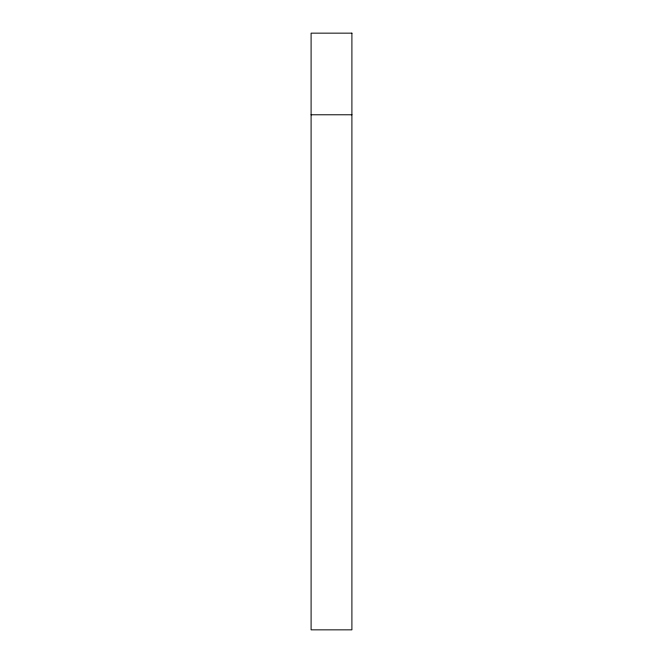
<?xml version="1.0" encoding="UTF-8"?>
<svg xmlns="http://www.w3.org/2000/svg" width="663" height="663" viewBox="0 0 663 663"><rect width="100%" height="100%" fill="white"/><g stroke="black" fill="none" stroke-linecap="round" stroke-linejoin="round"><path stroke-width="0.99" d="M311.096 114.782L351.904 114.782M351.904 33.15L311.096 33.15L311.096 629.85L351.904 629.85L351.904 33.15"/></g></svg>
